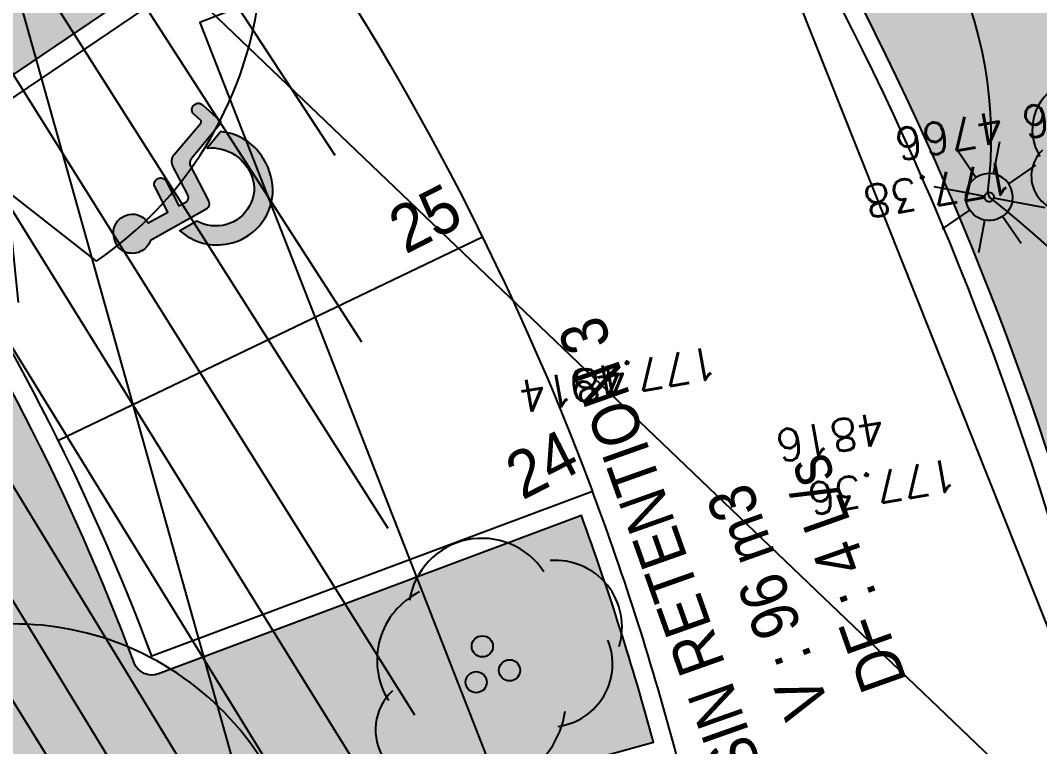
# Model space of a CAD drawing. Extents: x 0 to 613264, y -387505 to 675.
# Drawn here: x 543394 to 554227, y -268319 to -260599 of the extents above; entities that cross this region are included whole.
import ezdxf
from ezdxf.enums import TextEntityAlignment as Align
from ezdxf.lldxf.tags import DXFTag

# ---------------------------------------------------------------- set-up
doc = ezdxf.new("R2010")
doc.units = 0
for name, color, linetype, plot in [('Fond topo - N', 252, 'Continuous', False), ('Fond topo - NCACHE', 252, 'Continuous', False), ('Fond topo - ZCACHE', 252, 'Continuous', False)]:
    doc.layers.add(name, color=color, linetype=linetype, plot=plot)
doc.layers.add('Fond topo - P', color=252, linetype='Continuous', lineweight=50)
doc.layers.add('Fond topo - VOI', color=252, linetype='Continuous', lineweight=25)
for name, color, linetype in [('Fond topo - Z_500', 252, 'Continuous'), ('prlm-VRD', 2, 'Continuous'), ('SA - arbre', 252, 'Continuous'), ('SA - arbuste', 252, 'Continuous'), ('SA - bordure', 252, 'Continuous'), ('SA - bât D', 252, 'Continuous'), ('SA - CAB-réso', 252, 'Continuous'), ('SA - couvre sol', 252, 'Continuous'), ('SA - ECL-réso', 252, 'Eclairage public'), ('SA - enrobé', 252, 'Continuous'), ('SA - EP-réso', 252, 'EP'), ('SA - EU-réso', 252, 'EU'), ('SA - EVMV', 252, 'Continuous'), ('SA - limite revêtement', 252, 'Continuous'), ('SA - marquage au sol', 252, 'Continuous')]:
    doc.layers.add(name, color=color, linetype=linetype)
doc.styles.add('Arial', font='arial.ttf')
doc.styles.add('Lignes', font='arial.ttf', dxfattribs={"height": 0.35})
doc.styles.add('SIMPLEX', font='simplex_.ttf', dxfattribs={"height": 1.25})
tags = doc.linetypes.add('Eclairage public', pattern='A,5,-0.25,["ECL",Lignes,S=1,R=0,X=0,Y=-0.18],-1.25', length=6.5).pattern_tags.tags
tags[15:16] = [DXFTag(74, 4), DXFTag(75, 0), DXFTag(340, '0'), DXFTag(46, 0.0), DXFTag(50, 0.0), DXFTag(44, 0.0), DXFTag(45, 0.0)]
tags[4:5] = [DXFTag(74, 4), DXFTag(75, 0), DXFTag(340, '0'), DXFTag(46, 0.0), DXFTag(50, 0.0), DXFTag(44, 0.0), DXFTag(45, 0.0)]
tags = doc.linetypes.add('EP', pattern='A,5,-0.25,["EP",Lignes,S=1,R=0,X=0,Y=-0.18],-1.25', length=6.5).pattern_tags.tags
tags[15:16] = [DXFTag(74, 4), DXFTag(75, 0), DXFTag(340, '0'), DXFTag(46, 0.0), DXFTag(50, 0.0), DXFTag(44, 0.0), DXFTag(45, 0.0)]
tags[4:5] = [DXFTag(74, 4), DXFTag(75, 0), DXFTag(340, '0'), DXFTag(46, 0.0), DXFTag(50, 0.0), DXFTag(44, 0.0), DXFTag(45, 0.0)]
tags = doc.linetypes.add('EU', pattern='A,5,-0.25,["EU",Lignes,S=1,R=0,X=0,Y=-0.18],-1.25', length=6.5).pattern_tags.tags
tags[15:16] = [DXFTag(74, 4), DXFTag(75, 0), DXFTag(340, '0'), DXFTag(46, 0.0), DXFTag(50, 0.0), DXFTag(44, 0.0), DXFTag(45, 0.0)]
tags[4:5] = [DXFTag(74, 4), DXFTag(75, 0), DXFTag(340, '0'), DXFTag(46, 0.0), DXFTag(50, 0.0), DXFTag(44, 0.0), DXFTag(45, 0.0)]
pattern_1 = [(349.2763985886067, (-277130161.1279894, -473864756.7787022), (22.32856350872324, 117.9043497231417), [37.5000005625, -202.5000030375]), (79.27639858860677, (-277130147.3110734, -473864759.3953308), (-235.8086994462835, 44.65712701744649), [15.000000225, -105.000001575]), (79.27639858860677, (-277130138.0997961, -473864761.1397498), (-235.8086994462835, 44.65712701744649), [15.000000225, -105.000001575]), (79.27639858860677, (-277130142.7054347, -473864760.2675403), (-235.8086994462835, 44.65712701744649), [18.75000028125, -101.25000151875]), (112.9664661186067, (-277130151.916716, -473864758.5231205), (-191.1515722884832, 280.4658259369293), [12.00000018, -420.7461593111922]), (45.58633105860677, (-277130133.4941673, -473864762.0119574), (22.32856353476547, 117.9043498154048), [12.00000018, -420.7461593111923]), (45.58633105860677, (-277130124.2828801, -473864763.7563783), (22.32856353476547, 117.9043498154048), [26.00000039, -406.6661590999923]), (112.9664661186067, (-277130161.1279894, -473864756.7787022), (-191.1515722884832, 280.4658259369293), [26.00000039, -406.6661590999922]), (349.2763985886067, (-277130073.3609553, -473864750.4999832), (22.32856350872324, 117.9043497231417), [44.42455106636825, -195.5754525336318]), (349.2763985886067, (-277130085.1249766, -473864728.4255323), (22.32856350872324, 117.9043497231417), [82.81008944215131, -56.09585564143782, 43.07431864611476, -58.01973967029608]), (349.2763985886067, (-277130096.7337571, -473864706.3804808), (22.32856350872324, 117.9043497231417), [119.4799495921992, -46.28746189431191, 29.47870124218051, -44.75389087130835]), (349.2763985886067, (-277130108.4191755, -473864684.3209158), (22.32856350872324, 117.9043497231417), [100.4611429069171, -139.5388606930829]), (349.2763985886067, (-277130104.5097786, -473864665.2146754), (22.32856350872324, 117.9043497231417), [65.56973938354608, -174.4302642164539])]

# ---------------------------------------------------------------- blocks, each defined once
blk = doc.blocks.new('Candélabre', base_point=(-13.42592592600001, -9.391534390999993))
for points in [[(-13.67592592600001, -9.391534390999993, -1), (-13.17592592600001, -9.391534390999993), (-13.37592592600001, -9.391534390999993, 1), (-13.475925926, -9.391534390999993)], [(-13.67592592600001, -9.391534390999993, -1), (-13.17592592600001, -9.391534390999993), (-13.37592592600001, -9.391534390999993, 1), (-13.475925926, -9.391534390999993)], [(-13.67592592600001, -9.391534390999993), (-13.475925926, -9.391534390999993, 1), (-13.37592592600001, -9.391534390999993), (-13.17592592600001, -9.391534390999993, -1)], [(-13.67592592600001, -9.391534390999993), (-13.475925926, -9.391534390999993, 1), (-13.37592592600001, -9.391534390999993), (-13.17592592600001, -9.391534390999993, -1)]]:
    blk.add_hatch(color=250).paths.add_polyline_path(points)
at = {"linetype": 'Continuous', "flags": 128}
for points in [[(-13.42592592600001, -9.141534390999993), (-13.42592592600001, -8.791534391999988)], [(-13.60270262100001, -9.214757695999992), (-13.850189994, -8.967270322999994)], [(-13.24914923200001, -9.214757696999996), (-13.001661857, -8.96727032199999)], [(-14.02592592600001, -9.391534390999993), (-13.67592592600001, -9.391534390999993)], [(-13.17592592600001, -9.391534390999993), (-12.825925927, -9.391534390999993)], [(-13.85018999600001, -9.815798461), (-13.60270262200001, -9.568311086999998)], [(-13.42592592600001, -9.991534390999988), (-13.42592592600001, -9.641534390999993)], [(-13.00166185800001, -9.815798458999993), (-13.249149231, -9.568311085999994)]]:
    blk.add_lwpolyline(points, dxfattribs=at)
for points in [[(-13.67592592600001, -9.391534390999993), (-13.475925926, -9.391534390999993, -1), (-13.37592592600001, -9.391534390999993), (-13.17592592600001, -9.391534390999993, 1)], [(-13.67592592600001, -9.391534390999993), (-13.475925926, -9.391534390999993, 1), (-13.37592592600001, -9.391534390999993), (-13.17592592600001, -9.391534390999993, -1)]]:
    blk.add_lwpolyline(points, format="xyb", close=True, dxfattribs=at)
blk = doc.blocks.new('Sigle handicapé 0.25x0.30', base_point=(-18.47547557799999, -10.22615519200001))
for points in [[(-18.443091989, -10.149878586), (-18.441148644, -10.14983346700001), (-18.439225973, -10.15011976300001), (-18.437380083, -10.150729119), (-18.435664838, -10.151643756), (-18.43413028999999, -10.15283698200001), (-18.43282121799999, -10.15427397900001), (-18.43177582399999, -10.155912813), (-18.43102461199999, -10.15770566100001), (-18.430589503, -10.159600208), (-18.430483194, -10.161541168), (-18.430708788, -10.163471902), (-18.43125970099999, -10.16533606900001), (-18.432119857, -10.167079273), (-18.433264156, -10.16865064300001), (-18.434659207, -10.170004327), (-18.4362643, -10.171100823), (-18.438032597, -10.171908133), (-18.43991249899999, -10.17240270000001), (-18.44184914699999, -10.172570092), (-18.443786029, -10.172405424), (-18.490113219, -10.172405424), (-18.490113218, -10.18524517), (-18.490150943, -10.18604261200001), (-18.4901197, -10.18684033400001), (-18.490019724, -10.187632382), (-18.48985176, -10.18841284700001), (-18.489617062, -10.189175902), (-18.489317382, -10.189915853), (-18.488954955, -10.190627178), (-18.488532488, -10.19130456800001), (-18.488053132, -10.19194296800001), (-18.487520465, -10.192537613), (-18.48693846299999, -10.19308406500001), (-18.48631146899999, -10.193578247), (-18.485644163, -10.194016469), (-18.484941525, -10.194395461), (-18.484208797, -10.194712396), (-18.48345145, -10.194964907), (-18.482675136, -10.19515111), (-18.48188564699999, -10.195269615), (-18.48108887599999, -10.19531953900001), (-18.480290769, -10.195300508), (-18.42284319, -10.195164053), (-18.421700724, -10.19519628100001), (-18.420562364, -10.195298271), (-18.419432365, -10.19546964200001), (-18.41831495099999, -10.19570975400001), (-18.41721430099999, -10.196017708), (-18.41613453, -10.19639235400001), (-18.415079673, -10.19683229100001), (-18.414053676, -10.197335874), (-18.413060373, -10.19790122000001), (-18.412103479, -10.198526215), (-18.41118656999999, -10.199208524), (-18.410313076, -10.199945595), (-18.40948626, -10.20073467200001), (-18.408709216, -10.201572805), (-18.407984847, -10.20245686200001), (-18.407315862, -10.203383536), (-18.406704762, -10.20434936400001), (-18.40615383199999, -10.20535073400001), (-18.405665131, -10.206383903), (-18.40524048699999, -10.20744500800001), (-18.37754011099999, -10.273216346), (-18.37743287, -10.27345080000001), (-18.37731159, -10.273678309), (-18.377176719, -10.273898034), (-18.37702875499999, -10.27410916300001), (-18.37686824199999, -10.274310918), (-18.37669577499999, -10.27450255400001), (-18.376511989, -10.27468336300001), (-18.37631756299999, -10.274852678), (-18.37611321399999, -10.27500987400001), (-18.375899697, -10.275154372), (-18.37567779899999, -10.27528563700001), (-18.37544834, -10.27540318600001), (-18.375212166, -10.275506584), (-18.374970149, -10.27559544900001), (-18.37472318299999, -10.275669455), (-18.374472179, -10.275728328), (-18.37421806299999, -10.27577184900001), (-18.373961773, -10.27579986000001), (-18.373704255, -10.27581225600001), (-18.373446459, -10.27580899200001), (-18.357754127, -10.26980497000001), (-18.356908813, -10.269521115), (-18.35604289399999, -10.269308243), (-18.35516232, -10.26916781700001), (-18.354273141, -10.26910080100001), (-18.353381467, -10.269107656), (-18.35249342299999, -10.269188336), (-18.351615113, -10.26934228500001), (-18.350752569, -10.26956844600001), (-18.349911719, -10.26986526500001), (-18.34909833999999, -10.27023070200001), (-18.34831802, -10.270662247), (-18.347576121, -10.27115693500001), (-18.34687774099999, -10.27171136700001), (-18.34622767699999, -10.272321733), (-18.345630396, -10.27298384000001), (-18.345090002, -10.273693139), (-18.344610207, -10.274444755), (-18.34419431, -10.27523352600001), (-18.343845166, -10.276054031), (-18.343565175, -10.27690063300001), (-18.343449736, -10.277327618), (-18.34334620799999, -10.277757647), (-18.343254671, -10.27819038700001), (-18.34317519499999, -10.278625503), (-18.343107842, -10.27906266000001), (-18.34305266399999, -10.27950152000001), (-18.343009703, -10.279941744), (-18.342978993, -10.28038299100001), (-18.34296055799999, -10.28082492200001), (-18.342954411, -10.281267195), (-18.34296055799999, -10.281709467), (-18.342978993, -10.28215139800001), (-18.343009703, -10.28259264500001), (-18.343052663, -10.28303286900001), (-18.343107842, -10.283471729), (-18.343175194, -10.28390888600001), (-18.34325467, -10.284344003), (-18.34334620799999, -10.28477674200001), (-18.343449736, -10.28520677100001), (-18.343565175, -10.28563375600001), (-18.344242806, -10.28646005500001), (-18.344481745, -10.286744973), (-18.344726886, -10.28702457300001), (-18.344978111, -10.28729871900001), (-18.34523529999999, -10.287567278), (-18.34549832599999, -10.287830122), (-18.345767065, -10.288087124), (-18.346041385, -10.28833815900001), (-18.34632115499999, -10.288583105), (-18.346606239, -10.288821846), (-18.34689649999999, -10.289054265), (-18.347191798, -10.28928025100001), (-18.347491989, -10.289499694), (-18.34779692999999, -10.28971248800001), (-18.34810647299999, -10.28991853000001), (-18.34842046799999, -10.29011772200001), (-18.34873876299999, -10.29030996600001), (-18.34906120599999, -10.290495171), (-18.34938764, -10.29067324600001), (-18.349717909, -10.29084410600001), (-18.350051851, -10.29100766800001), (-18.387890921, -10.305671362), (-18.388175713, -10.30577204100001), (-18.38846601299999, -10.305855519), (-18.388760783, -10.305921497), (-18.38905897, -10.305969738), (-18.389359507, -10.306000072), (-18.38966131999999, -10.306012388), (-18.389963329, -10.306006643), (-18.390264455, -10.30598285800001), (-18.39056362099999, -10.305941117), (-18.39085975699999, -10.30588157000001), (-18.391151805, -10.30580443000001), (-18.39143872099999, -10.305709972), (-18.391719477, -10.305598535), (-18.391993072, -10.305470517), (-18.392258525, -10.305326374), (-18.392514889, -10.30516662400001), (-18.392761247, -10.304991837), (-18.392996717, -10.304802638), (-18.39322045799999, -10.30459970300001), (-18.39343167099999, -10.304383759), (-18.425418395, -10.23110920900001), (-18.425684779, -10.230531782), (-18.42597476299999, -10.229965838), (-18.42628785099999, -10.229412341), (-18.426623512, -10.22887223500001), (-18.42698117199999, -10.228346438), (-18.427360224, -10.227835848), (-18.427760021, -10.22734133200001), (-18.42817988299999, -10.22686373500001), (-18.428619093, -10.22640386900001), (-18.429076905, -10.225962517), (-18.42955253899999, -10.225540432), (-18.430045183, -10.225138332), (-18.430553999, -10.22475690200001), (-18.43107812099999, -10.22439679200001), (-18.431616656, -10.224058615), (-18.432168686, -10.22374294800001), (-18.43273326999999, -10.22345032700001), (-18.433309449, -10.223181252), (-18.433896239, -10.22293618), (-18.434492642, -10.22271553), (-18.50640605499999, -10.22316924200001), (-18.50734415099999, -10.223136209), (-18.508276277, -10.223025503), (-18.509196013, -10.22283788600001), (-18.510097025, -10.22257465200001), (-18.51097310699999, -10.222237612), (-18.511818224, -10.22182908900001), (-18.51262655599999, -10.221351896), (-18.51339253699999, -10.22080931900001), (-18.514110888, -10.220205097), (-18.51477666499999, -10.21954338900001), (-18.51538527899999, -10.218828754), (-18.51593254099999, -10.21806611400001), (-18.51641468, -10.21726072200001), (-18.516828376, -10.216418125), (-18.517170779, -10.215544126), (-18.517439532, -10.214644744), (-18.517632782, -10.21372617500001), (-18.5177492, -10.21279474500001), (-18.517787983, -10.21185687000001), (-18.51774886399999, -10.210919008), (-18.522616517, -10.09970416500001), (-18.524814959, -10.097115203), (-18.52674527599999, -10.09432061000001), (-18.52838836199999, -10.09134804600001), (-18.529727956, -10.08822693100001), (-18.53075079799999, -10.08498815600001), (-18.531446767, -10.081663776), (-18.531808972, -10.078286695), (-18.531833829, -10.07489033600001), (-18.531521093, -10.071508315), (-18.530873858, -10.06817410500001), (-18.52989853, -10.06492070600001), (-18.528604763, -10.061780317), (-18.527005362, -10.058784022), (-18.525116156, -10.055961475), (-18.522955844, -10.053340612), (-18.520545807, -10.050947373), (-18.51790989799999, -10.048805445), (-18.515074206, -10.046936027), (-18.512066798, -10.045357622), (-18.508917437, -10.04408585200001), (-18.50805578, -10.04393007600001), (-18.50719134199999, -10.04379055000001), (-18.506324431, -10.043667322), (-18.505455354, -10.04356043700001), (-18.504584419, -10.043469931), (-18.50371193499999, -10.043395836), (-18.50283821, -10.04333818000001), (-18.50196355399999, -10.043296983), (-18.501088278, -10.043272258), (-18.500212692, -10.04326401600001), (-18.49933710599999, -10.043272258), (-18.49846183, -10.043296983), (-18.497587174, -10.04333818000001), (-18.49671344899999, -10.043395836), (-18.49584096499999, -10.043469931), (-18.49497003, -10.04356043700001), (-18.49410095299999, -10.043667322), (-18.493234042, -10.04379055000001), (-18.492369604, -10.04393007600001), (-18.491507947, -10.04408585100001), (-18.486757852, -10.04508852500001), (-18.48220303999999, -10.046768535), (-18.477939543, -10.049090464), (-18.47405725399999, -10.052005353), (-18.470638026, -10.05545174800001), (-18.46775395, -10.059356983), (-18.46546583399999, -10.06363872), (-18.463821921, -10.06820668500001), (-18.46285687099999, -10.07296456600001), (-18.46259102999999, -10.077812048), (-18.463030004, -10.082646927), (-18.464164538, -10.087367265), (-18.46597071, -10.091873537), (-18.468410441, -10.096070735), (-18.47143229, -10.099870364), (-18.47497254499999, -10.103192314), (-18.478956563, -10.10596654300001), (-18.483300346, -10.108134562), (-18.487912309, -10.10965065800001), (-18.492695214, -10.11048286800001), (-18.491723812, -10.149878586)], [(-18.52814955899999, -10.303010461), (-18.52237737399999, -10.305800385), (-18.516389383, -10.30809075000001), (-18.51022873, -10.30986505200001), (-18.50393980099999, -10.311110509), (-18.49756790599999, -10.31181814700001), (-18.49115895399999, -10.311982868), (-18.48475912, -10.31160348500001), (-18.478414515, -10.310682732), (-18.47217085099999, -10.30922724200001), (-18.46607311099999, -10.30724750100001), (-18.46016522999999, -10.30475777400001), (-18.454489773, -10.301775999), (-18.44908763, -10.298323659), (-18.44399772399999, -10.29442562700001), (-18.439256725, -10.290109989), (-18.434898794, -10.28540783700001), (-18.430955327, -10.28035305100001), (-18.42745473599999, -10.274982049), (-18.42442224399999, -10.269333528), (-18.42187969799999, -10.263448185), (-18.406884967, -10.298394422), (-18.409740721, -10.30265889500001), (-18.412815131, -10.30676852400001), (-18.41609981999999, -10.31071210900001), (-18.419585836, -10.314478904), (-18.42326367899999, -10.31805864200001), (-18.427123325, -10.32144156700001), (-18.43115425599999, -10.32461845900001), (-18.43534548499999, -10.327580662), (-18.43968559099999, -10.330320101), (-18.444162746, -10.332829312), (-18.44876474699999, -10.335101455), (-18.453479053, -10.33713033800001), (-18.458292816, -10.33891043200001), (-18.46319291699999, -10.34043688600001), (-18.468166002, -10.341705539), (-18.473198516, -10.34271293500001), (-18.478276746, -10.34345632600001), (-18.483386851, -10.34393368900001), (-18.488514905, -10.34414372100001), (-18.493646932, -10.344085851), (-18.501546936, -10.34403281900001), (-18.509416224, -10.34333482700001), (-18.517202228, -10.34199653600001), (-18.524852937, -10.340026886), (-18.532317246, -10.337439034), (-18.53954529199999, -10.33425026800001), (-18.54648879099999, -10.330481887), (-18.553101362, -10.326159066), (-18.559338832, -10.32131068000001), (-18.565159535, -10.31596911700001), (-18.57052458899999, -10.31017005800001), (-18.57539815399999, -10.30395224200001), (-18.579747675, -10.297357203), (-18.583544098, -10.290428996), (-18.586762063, -10.283213902), (-18.58938007299999, -10.275760117), (-18.591380639, -10.268117434), (-18.592750399, -10.260336904), (-18.59348020299999, -10.252470503), (-18.593565174, -10.24457077800001), (-18.59326817399999, -10.23875270800001), (-18.59263092299999, -10.23296202100001), (-18.591655608, -10.22721859900001), (-18.590345578, -10.22154215900001), (-18.58870533099999, -10.215952192), (-18.586740498, -10.210467889), (-18.58445782499999, -10.20510808100001), (-18.581865149, -10.19989116800001), (-18.57897137299999, -10.194835063), (-18.57578643, -10.189957124), (-18.572321256, -10.1852741), (-18.568587749, -10.18080206800001), (-18.56459872599999, -10.176556383), (-18.56036788399999, -10.172551622), (-18.55590974699999, -10.16880153300001), (-18.55123962299999, -10.165318993), (-18.546373545, -10.162115959), (-18.54132822099999, -10.159203426), (-18.536120972, -10.15659139500001), (-18.530769677, -10.154288835), (-18.529071458, -10.188862199), (-18.534467411, -10.19290722800001), (-18.539439489, -10.19746321400001), (-18.54393950599999, -10.20248600400001), (-18.54792385, -10.20792692000001), (-18.55135390899999, -10.21373323200001), (-18.554196439, -10.21984867100001), (-18.556423894, -10.22621396800001), (-18.558014687, -10.23276743700001), (-18.5589534, -10.23944556400001), (-18.559230936, -10.24618363100001), (-18.558844605, -10.252916336), (-18.557798152, -10.25957843), (-18.556101718, -10.26610535), (-18.553771744, -10.27243384000001), (-18.55083081, -10.27850256900001), (-18.547307418, -10.284252724), (-18.543235714, -10.289628576), (-18.538655158, -10.294578028), (-18.53361014199999, -10.299053113)]]:
    blk.add_hatch(color=250).paths.add_polyline_path(points)
at = {"flags": 128}
blk.add_lwpolyline([(-18.441148644, -10.14983346700001), (-18.439225973, -10.15011976300001), (-18.437380083, -10.150729119), (-18.435664838, -10.151643756), (-18.43413028999999, -10.15283698200001), (-18.43282121799999, -10.15427397900001), (-18.43177582399999, -10.155912813), (-18.43102461199999, -10.15770566100001), (-18.430589503, -10.159600208), (-18.430483194, -10.161541168), (-18.430708788, -10.163471902), (-18.43125970099999, -10.16533606900001), (-18.432119857, -10.167079273), (-18.433264156, -10.16865064300001), (-18.434659207, -10.170004327), (-18.4362643, -10.171100823), (-18.438032597, -10.171908133), (-18.43991249899999, -10.17240270000001), (-18.44184914699999, -10.172570092), (-18.443786029, -10.172405424), (-18.490113219, -10.172405424), (-18.490113218, -10.18524517), (-18.490150943, -10.18604261200001), (-18.4901197, -10.18684033400001), (-18.490019724, -10.187632382), (-18.48985176, -10.18841284700001), (-18.489617062, -10.189175902), (-18.489317382, -10.189915853), (-18.488954955, -10.190627178), (-18.488532488, -10.19130456800001), (-18.488053132, -10.19194296800001), (-18.487520465, -10.192537613), (-18.48693846299999, -10.19308406500001), (-18.48631146899999, -10.193578247), (-18.485644163, -10.194016469), (-18.484941525, -10.194395461), (-18.484208797, -10.194712396), (-18.48345145, -10.194964907), (-18.482675136, -10.19515111), (-18.48188564699999, -10.195269615), (-18.48108887599999, -10.19531953900001), (-18.480290769, -10.195300508), (-18.42284319, -10.195164053), (-18.421700724, -10.19519628100001), (-18.420562364, -10.195298271), (-18.419432365, -10.19546964200001), (-18.41831495099999, -10.19570975400001), (-18.41721430099999, -10.196017708), (-18.41613453, -10.19639235400001), (-18.415079673, -10.19683229100001), (-18.414053676, -10.197335874), (-18.413060373, -10.19790122000001), (-18.412103479, -10.198526215), (-18.41118656999999, -10.199208524), (-18.410313076, -10.199945595), (-18.40948626, -10.20073467200001), (-18.408709216, -10.201572805), (-18.407984847, -10.20245686200001), (-18.407315862, -10.203383536), (-18.406704762, -10.20434936400001), (-18.40615383199999, -10.20535073400001), (-18.405665131, -10.206383903), (-18.40524048699999, -10.20744500800001), (-18.37754011099999, -10.273216346), (-18.37743287, -10.27345080000001), (-18.37731159, -10.273678309), (-18.377176719, -10.273898034), (-18.37702875499999, -10.27410916300001), (-18.37686824199999, -10.274310918), (-18.37669577499999, -10.27450255400001), (-18.376511989, -10.27468336300001), (-18.37631756299999, -10.274852678), (-18.37611321399999, -10.27500987400001), (-18.375899697, -10.275154372), (-18.37567779899999, -10.27528563700001), (-18.37544834, -10.27540318600001), (-18.375212166, -10.275506584), (-18.374970149, -10.27559544900001), (-18.37472318299999, -10.275669455), (-18.374472179, -10.275728328), (-18.37421806299999, -10.27577184900001), (-18.373961773, -10.27579986000001), (-18.373704255, -10.27581225600001), (-18.373446459, -10.27580899200001), (-18.357754127, -10.26980497000001), (-18.356908813, -10.269521115), (-18.35604289399999, -10.269308243), (-18.35516232, -10.26916781700001), (-18.354273141, -10.26910080100001), (-18.353381467, -10.269107656), (-18.35249342299999, -10.269188336), (-18.351615113, -10.26934228500001), (-18.350752569, -10.26956844600001), (-18.349911719, -10.26986526500001), (-18.34909833999999, -10.27023070200001), (-18.34831802, -10.270662247), (-18.347576121, -10.27115693500001), (-18.34687774099999, -10.27171136700001), (-18.34622767699999, -10.272321733), (-18.345630396, -10.27298384000001), (-18.345090002, -10.273693139), (-18.344610207, -10.274444755), (-18.34419431, -10.27523352600001), (-18.343845166, -10.276054031), (-18.343565175, -10.27690063300001), (-18.343449736, -10.277327618), (-18.34334620799999, -10.277757647), (-18.343254671, -10.27819038700001), (-18.34317519499999, -10.278625503), (-18.343107842, -10.27906266000001), (-18.34305266399999, -10.27950152000001), (-18.343009703, -10.279941744), (-18.342978993, -10.28038299100001), (-18.34296055799999, -10.28082492200001), (-18.342954411, -10.281267195), (-18.34296055799999, -10.281709467), (-18.342978993, -10.28215139800001), (-18.343009703, -10.28259264500001), (-18.343052663, -10.28303286900001), (-18.343107842, -10.283471729), (-18.343175194, -10.28390888600001), (-18.34325467, -10.284344003), (-18.34334620799999, -10.28477674200001), (-18.343449736, -10.28520677100001), (-18.343565175, -10.28563375600001), (-18.344242806, -10.28646005500001), (-18.344481745, -10.286744973), (-18.344726886, -10.28702457300001), (-18.344978111, -10.28729871900001), (-18.34523529999999, -10.287567278), (-18.34549832599999, -10.287830122), (-18.345767065, -10.288087124), (-18.346041385, -10.28833815900001), (-18.34632115499999, -10.288583105), (-18.346606239, -10.288821846), (-18.34689649999999, -10.289054265), (-18.347191798, -10.28928025100001), (-18.347491989, -10.289499694), (-18.34779692999999, -10.28971248800001), (-18.34810647299999, -10.28991853000001), (-18.34842046799999, -10.29011772200001), (-18.34873876299999, -10.29030996600001), (-18.34906120599999, -10.290495171), (-18.34938764, -10.29067324600001), (-18.349717909, -10.29084410600001), (-18.350051851, -10.29100766800001), (-18.387890921, -10.305671362), (-18.388175713, -10.30577204100001), (-18.38846601299999, -10.305855519), (-18.388760783, -10.305921497), (-18.38905897, -10.305969738), (-18.389359507, -10.306000072), (-18.38966131999999, -10.306012388), (-18.389963329, -10.306006643), (-18.390264455, -10.30598285800001), (-18.39056362099999, -10.305941117), (-18.39085975699999, -10.30588157000001), (-18.391151805, -10.30580443000001), (-18.39143872099999, -10.305709972), (-18.391719477, -10.305598535), (-18.391993072, -10.305470517), (-18.392258525, -10.305326374), (-18.392514889, -10.30516662400001), (-18.392761247, -10.304991837), (-18.392996717, -10.304802638), (-18.39322045799999, -10.30459970300001), (-18.39343167099999, -10.304383759), (-18.425418395, -10.23110920900001), (-18.425684779, -10.230531782), (-18.42597476299999, -10.229965838), (-18.42628785099999, -10.229412341), (-18.426623512, -10.22887223500001), (-18.42698117199999, -10.228346438), (-18.427360224, -10.227835848), (-18.427760021, -10.22734133200001), (-18.42817988299999, -10.22686373500001), (-18.428619093, -10.22640386900001), (-18.429076905, -10.225962517), (-18.42955253899999, -10.225540432), (-18.430045183, -10.225138332), (-18.430553999, -10.22475690200001), (-18.43107812099999, -10.22439679200001), (-18.431616656, -10.224058615), (-18.432168686, -10.22374294800001), (-18.43273326999999, -10.22345032700001), (-18.433309449, -10.223181252), (-18.433896239, -10.22293618), (-18.434492642, -10.22271553), (-18.50640605499999, -10.22316924200001), (-18.50734415099999, -10.223136209), (-18.508276277, -10.223025503), (-18.509196013, -10.22283788600001), (-18.510097025, -10.22257465200001), (-18.51097310699999, -10.222237612), (-18.511818224, -10.22182908900001), (-18.51262655599999, -10.221351896), (-18.51339253699999, -10.22080931900001), (-18.514110888, -10.220205097), (-18.51477666499999, -10.21954338900001), (-18.51538527899999, -10.218828754), (-18.51593254099999, -10.21806611400001), (-18.51641468, -10.21726072200001), (-18.516828376, -10.216418125), (-18.517170779, -10.215544126), (-18.517439532, -10.214644744), (-18.517632782, -10.21372617500001), (-18.5177492, -10.21279474500001), (-18.517787983, -10.21185687000001), (-18.51774886399999, -10.210919008), (-18.522616517, -10.09970416500001), (-18.524814959, -10.097115203), (-18.52674527599999, -10.09432061000001), (-18.52838836199999, -10.09134804600001), (-18.529727956, -10.08822693100001), (-18.53075079799999, -10.08498815600001), (-18.531446767, -10.081663776), (-18.531808972, -10.078286695), (-18.531833829, -10.07489033600001), (-18.531521093, -10.071508315), (-18.530873858, -10.06817410500001), (-18.52989853, -10.06492070600001), (-18.528604763, -10.061780317), (-18.527005362, -10.058784022), (-18.525116156, -10.055961475), (-18.522955844, -10.053340612), (-18.520545807, -10.050947373), (-18.51790989799999, -10.048805445), (-18.515074206, -10.046936027), (-18.512066798, -10.045357622), (-18.508917437, -10.04408585200001), (-18.50805578, -10.04393007600001), (-18.50719134199999, -10.04379055000001), (-18.506324431, -10.043667322), (-18.505455354, -10.04356043700001), (-18.504584419, -10.043469931), (-18.50371193499999, -10.043395836), (-18.50283821, -10.04333818000001), (-18.50196355399999, -10.043296983), (-18.501088278, -10.043272258), (-18.500212692, -10.04326401600001), (-18.49933710599999, -10.043272258), (-18.49846183, -10.043296983), (-18.497587174, -10.04333818000001), (-18.49671344899999, -10.043395836), (-18.49584096499999, -10.043469931), (-18.49497003, -10.04356043700001), (-18.49410095299999, -10.043667322), (-18.493234042, -10.04379055000001), (-18.492369604, -10.04393007600001), (-18.491507947, -10.04408585100001), (-18.486757852, -10.04508852500001), (-18.48220303999999, -10.046768535), (-18.477939543, -10.049090464), (-18.47405725399999, -10.052005353), (-18.470638026, -10.05545174800001), (-18.46775395, -10.059356983), (-18.46546583399999, -10.06363872), (-18.463821921, -10.06820668500001), (-18.46285687099999, -10.07296456600001), (-18.46259102999999, -10.077812048), (-18.463030004, -10.082646927), (-18.464164538, -10.087367265), (-18.46597071, -10.091873537), (-18.468410441, -10.096070735), (-18.47143229, -10.099870364), (-18.47497254499999, -10.103192314), (-18.478956563, -10.10596654300001), (-18.483300346, -10.108134562), (-18.487912309, -10.10965065800001), (-18.492695214, -10.11048286800001), (-18.491723812, -10.149878586), (-18.443091989, -10.149878586)], close=True, dxfattribs=at)
at = {"elevation": 1e-09, "flags": 128}
blk.add_lwpolyline([(-18.53361014199999, -10.299053113), (-18.538655158, -10.294578028), (-18.543235714, -10.289628576), (-18.547307418, -10.284252724), (-18.55083081, -10.27850256900001), (-18.553771744, -10.27243384000001), (-18.556101718, -10.26610535), (-18.557798152, -10.25957843), (-18.558844605, -10.252916336), (-18.559230936, -10.24618363100001), (-18.5589534, -10.23944556400001), (-18.558014687, -10.23276743700001), (-18.556423894, -10.22621396800001), (-18.554196439, -10.21984867100001), (-18.55135390899999, -10.21373323200001), (-18.54792385, -10.20792692000001), (-18.54393950599999, -10.20248600400001), (-18.539439489, -10.19746321400001), (-18.534467411, -10.19290722800001), (-18.529071458, -10.188862199), (-18.530769677, -10.154288835), (-18.536120972, -10.15659139500001), (-18.54132822099999, -10.159203426), (-18.546373545, -10.162115959), (-18.55123962299999, -10.165318993), (-18.55590974699999, -10.16880153300001), (-18.56036788399999, -10.172551622), (-18.56459872599999, -10.176556383), (-18.568587749, -10.18080206800001), (-18.572321256, -10.1852741), (-18.57578643, -10.189957124), (-18.57897137299999, -10.194835063), (-18.581865149, -10.19989116800001), (-18.58445782499999, -10.20510808100001), (-18.586740498, -10.210467889), (-18.58870533099999, -10.215952192), (-18.590345578, -10.22154215900001), (-18.591655608, -10.22721859900001), (-18.59263092299999, -10.23296202100001), (-18.59326817399999, -10.23875270800001), (-18.593565174, -10.24457077800001), (-18.59348020299999, -10.252470503), (-18.592750399, -10.260336904), (-18.591380639, -10.268117434), (-18.58938007299999, -10.275760117), (-18.586762063, -10.283213902), (-18.583544098, -10.290428996), (-18.579747675, -10.297357203), (-18.57539815399999, -10.30395224200001), (-18.57052458899999, -10.31017005800001), (-18.565159535, -10.31596911700001), (-18.559338832, -10.32131068000001), (-18.553101362, -10.326159066), (-18.54648879099999, -10.330481887), (-18.53954529199999, -10.33425026800001), (-18.532317246, -10.337439034), (-18.524852937, -10.340026886), (-18.517202228, -10.34199653600001), (-18.509416224, -10.34333482700001), (-18.501546936, -10.34403281900001), (-18.493646932, -10.344085851), (-18.488514905, -10.34414372100001), (-18.483386851, -10.34393368900001), (-18.478276746, -10.34345632600001), (-18.473198516, -10.34271293500001), (-18.468166002, -10.341705539), (-18.46319291699999, -10.34043688600001), (-18.458292816, -10.33891043200001), (-18.453479053, -10.33713033800001), (-18.44876474699999, -10.335101455), (-18.444162746, -10.332829312), (-18.43968559099999, -10.330320101), (-18.43534548499999, -10.327580662), (-18.43115425599999, -10.32461845900001), (-18.427123325, -10.32144156700001), (-18.42326367899999, -10.31805864200001), (-18.419585836, -10.314478904), (-18.41609981999999, -10.31071210900001), (-18.412815131, -10.30676852400001), (-18.409740721, -10.30265889500001), (-18.406884967, -10.298394422), (-18.42187969799999, -10.263448185), (-18.42442224399999, -10.269333528), (-18.42745473599999, -10.274982049), (-18.430955327, -10.28035305100001), (-18.434898794, -10.28540783700001), (-18.439256725, -10.290109989), (-18.44399772399999, -10.29442562700001), (-18.44908763, -10.298323659), (-18.454489773, -10.301775999), (-18.46016522999999, -10.30475777400001), (-18.46607311099999, -10.30724750100001), (-18.47217085099999, -10.30922724200001), (-18.478414515, -10.310682732), (-18.48475912, -10.31160348500001), (-18.49115895399999, -10.311982868), (-18.49756790599999, -10.31181814700001), (-18.50393980099999, -10.311110509), (-18.51022873, -10.30986505200001), (-18.516389383, -10.30809075000001), (-18.52237737399999, -10.305800385), (-18.52814955899999, -10.303010461)], close=True, dxfattribs=at)
blk = doc.blocks.new('PTOPO')
at = {"layer": 'Fond topo - NCACHE', "style": 'SIMPLEX'}
blk.add_attdef('MAT', text='', height=0.34, dxfattribs=at).set_placement((0.09999999986030161, -0.09999999962747097), align=Align.TOP_LEFT)
at = {"layer": 'Fond topo - ZCACHE', "style": 'SIMPLEX'}
blk.add_attdef('ALT', (0.09999999986030161, 0.09999999962747097), '', height=0.34, dxfattribs=at)
blk = doc.blocks.new('A$C1F970F0F')
at = {"layer": 'SA - couvre sol'}
h = blk.add_hatch(dxfattribs=at)
h.set_pattern_fill('PELOUSE6', color=256, scale=20.0000003, angle=-10.72360141139323, style=0, pattern_type=2)
h.set_pattern_definition(pattern_1)
edge = h.paths.add_edge_path()
edge.add_line((7646.833733000393, 9004.239187634612), (7477.034909394343, 8929.894142197196))
edge.add_arc((7434.696929002223, 9026.329550800418), 105.3199535518038, 248.6552803840878, 293.7028870098457, ccw=False)
edge.add_line((7396.362750401272, 8928.233764092513), (7340.429076437112, 8871.198932294612))
edge.add_arc((7468.942843810095, 8745.1663500336), 180.0000005438222, 135.5584717013493, 219.3767829141741)
edge.add_arc((4686.176288028108, 6461.26392506193), 3419.999998216231, 12.585048785930383, 39.37678309475541, ccw=False)
edge.add_line((8024.006178657112, 7206.442835890936), (8219.509561664872, 7248.890723525209))
edge.add_arc((8223.753109693258, 7229.346100284074), 19.99999993767855, 12.249983647925774, 102.24998416524511, ccw=False)
edge.add_arc((4686.176201344639, 6461.263923183918), 3640.000084590873, -4.615344787991717, 12.24998357604062, ccw=False)
edge.add_arc((8294.437943437548, 6169.977445866316), 20.00000014751522, -94.6153446132571, -4.615344959063975, ccw=False)
edge.add_line((8292.82862597217, 6150.04229846682), (8093.418862683157, 6166.140179817832))
edge.add_arc((4686.175363890326, 6461.264035144361), 3420.000928369583, -9.235443775684189, -4.9504103777057935, ccw=False)
edge.add_line((8061.843408481891, 5912.381895936595), (8521.34448288443, 5951.967918737956))
edge.add_line((8521.34448288443, 5951.967918737956), (8610.609832601514, 4915.805915142612))
edge.add_line((8610.609832601513, 4915.805915142613), (8112.455023229381, 4872.889881516216))
edge.add_line((8112.455023229382, 4872.889881516216), (8135.919816270769, 4600.518498862564))
edge.add_line((8135.919816270769, 4600.518498862564), (8634.074625419682, 4643.434532436447))
edge.add_line((8634.074625419682, 4643.434532436448), (8744.797991940773, 3358.19512460702))
edge.add_line((8744.797991940773, 3358.195124607019), (8246.754370085053, 3315.288669890853))
edge.add_line((8246.754370085053, 3315.288669890853), (8265.505759157297, 3110.932708469081))
edge.add_line((8265.505759157297, 3110.932708469081), (8762.178919040502, 3156.443199355649))
edge.add_line((8762.178919040503, 3156.443199355648), (8787.07957847176, 2867.404761880945))
edge.add_line((8787.07957847176, 2867.404761880946), (8288.924769134286, 2824.48872843756))
edge.add_line((8288.924769134286, 2824.48872843756), (8303.969088563064, 2649.859355084878))
edge.add_line((8303.969088563066, 2649.859355084878), (8345.097518516532, 2658.459544537745))
edge.add_line((8345.097518516532, 2658.459544537744), (8336.330575091022, 2700.556345111646))
edge.add_line((8336.330575091022, 2700.556345111646), (9020.027266334513, 2842.897281088713))
edge.add_line((9020.027266334513, 2842.897281088713), (8947.20038422563, 3719.594510961972))
edge.add_line((8947.20038422563, 3719.594510961972), (8931.509215578299, 3908.486354448317))
edge.add_line((8931.509215578299, 3908.486354448317), (8875.194980365228, 4578.069331261042))
edge.add_line((8875.194980365228, 4578.069331261042), (8827.905410799856, 5026.715447751275))
edge.add_line((8827.905410799856, 5026.715447751276), (8772.223263227552, 5502.243613790299))
edge.add_arc((1776.092496253554, 4752.857531580154), 7036.151306560315, 6.113889428418106, 17.84258743998169)
edge.add_line((8473.81835812193, 6908.75490576587), (8366.257456928231, 7197.474337847268))
edge.add_line((8366.257456928231, 7197.474337847267), (7657.937547416321, 8986.453584762252))
edge.add_line((7657.937547416321, 8986.453584762254), (7654.260125354509, 8985.031741399463))
edge.add_line((7654.260125354508, 8985.031741399462), (7646.833733000392, 9004.23918763461))
h = blk.add_hatch(dxfattribs=at)
h.set_pattern_fill('PELOUSE6', color=256, scale=20.0000003, angle=-10.72360141139323, style=0, pattern_type=2)
h.set_pattern_definition(pattern_1)
edge = h.paths.add_edge_path()
edge.add_arc((4686.17633280365, 6461.263957909795), 2929.999943103911, 34.48608965995057, 42.89962862937583)
edge.add_arc((6700.681395940306, 8333.233251919955), 179.999999986126, 42.89962847510776, 139.7693510133963)
edge.add_arc((8036.110016895354, 7056.094568132154), 2027.519382076243, 136.5878893291629, 177.4536643126465)
edge.add_line((6010.592568096673, 7146.171807559098), (6018.948373371913, 7145.931843945988))
edge.add_line((6018.948373371913, 7145.931843945988), (6030.66105542983, 6828.889455646445))
edge.add_line((6030.661055429829, 6828.889455646445), (6086.545484387591, 6513.581804602189))
edge.add_line((6086.545484387591, 6513.581804602189), (6198.444306795145, 6127.414684863436))
edge.add_line((6198.444306795145, 6127.414684863435), (6298.474729685709, 5856.208511224729))
edge.add_line((6298.474729685709, 5856.20851122473), (6412.911502342192, 5600.584971789341))
edge.add_line((6412.911502342192, 5600.58497178934), (6430.976089253624, 5561.150698599641))
edge.add_line((6430.976089253624, 5561.150698599641), (6391.541816136887, 5543.086111698089))
edge.add_line((6391.541816136887, 5543.086111698089), (6373.477229225455, 5582.520384887787))
edge.add_line((6373.477229225455, 5582.520384887787), (6385.636062437989, 5588.090268212786))
edge.add_line((6385.636062437989, 5588.090268212785), (6270.263852773479, 5845.803342882811))
edge.add_line((6270.263852773479, 5845.803342882812), (6260.946051039006, 5842.366608122313))
edge.add_line((6260.946051039007, 5842.366608122313), (6247.104147932258, 5879.895286746139))
edge.add_line((6247.104147932258, 5879.895286746139), (6256.486317609877, 5883.355762637208))
edge.add_line((6256.486317609876, 5883.355762637208), (6193.646684101131, 6053.728895531077))
edge.add_line((6193.64668410113, 6053.728895531078), (6224.942961944316, 5457.232163833863))
edge.add_line((6224.942961944316, 5457.232163833862), (6349.299166892059, 5359.882025415485))
edge.add_line((6349.29916689206, 5359.882025415484), (6631.131740746965, 5067.486222945057))
edge.add_line((6631.131740746965, 5067.486222945058), (7007.85703846356, 4662.392471667164))
edge.add_arc((6266.884495562824, 4074.377509715027), 945.9396940674151, 15.593354854106678, 38.434526739372416, ccw=False)
edge.add_line((7178.007696354092, 4328.653772497254), (7183.460765751301, 4267.538145496965))
edge.add_line((7183.460765751301, 4267.538145496964), (7669.186119522447, 4309.38338142006))
edge.add_line((7669.186119522446, 4309.383381420061), (7572.789861443083, 5439.941213907456))
edge.add_line((7572.789861443084, 5439.941213907456), (7073.641136563043, 5396.939554527152))
edge.add_line((7073.641136563043, 5396.939554527152), (7049.790845618051, 5685.959026753412))
edge.add_line((7049.790845618052, 5685.959026753411), (7549.313860756474, 5728.992931432434))
edge.add_arc((8316.594495169884, 5740.649924566463), 767.3691793620403, 180.3057384606458, 180.870405297152, ccw=False)
edge.add_line((7549.236240977923, 5736.555152486859), (7069.119661158346, 5822.525488846271))
edge.add_arc((7072.644821027429, 5842.212368796683), 19.99999985711144, 176.038037171249, 259.8481260634846, ccw=False)
edge.add_arc((8504.663289780396, 5743.031176354228), 1455.448990157917, 169.2799127558144, 176.0380375514712, ccw=False)
edge.add_arc((4686.176394906122, 6461.263910698351), 2429.999890929686, -10.61202557555735, -2.87348500570751)
edge.add_arc((7133.095811341383, 6338.443570199892), 20.00000020604537, 90.1409179801426, 177.126514438636, ccw=False)
edge.add_line((7133.046621735704, 6358.44350999165), (7614.451910480803, 6359.627511750571))
edge.add_arc((4808.667676000008, 6462.331267599114), 2807.663304587354, -2.096335715599202, 3.063663128893586)
edge.add_line((7612.31817326701, 6612.388327016001), (7134.702083077234, 6568.527275144537))
edge.add_arc((7132.873113816116, 6588.443471704308), 20.00000034913729, 182.9755633723495, 275.24694149338035, ccw=False)
edge.add_arc((4686.176253983268, 6461.263919471268), 2430.000032833829, 2.975562460078157, 14.66949649561051)
edge.add_arc((7056.312932851384, 7081.709150914684), 20.00000017546606, 105.4364946998268, 194.6694959608697, ccw=False)
edge.add_line((7050.989529879269, 7100.987672291234), (7513.850932238078, 7228.798181061445))
edge.add_arc((4661.509376136225, 6453.410151785248), 2955.855028348035, 15.2079308550242, 20.10997397197326)
edge.add_line((7437.158970696407, 7469.701584797454), (6987.694531252516, 7301.450674901103))
edge.add_arc((6980.682960577042, 7320.181341844977), 20.00000018748722, 200.5227063343824, 290.522704699226, ccw=False)
edge.add_arc((4686.301945798502, 6461.319648332696), 2429.862781547547, 20.52251332408417, 34.12876932729812)
edge.add_arc((6713.483443369026, 7834.969993664992), 18.89001674430282, 120.96134875829961, 213.2758309628496, ccw=False)
edge.add_line((6703.765290681826, 7851.168457730977), (7101.268859919588, 8120.247909627737))
at = {"layer": 'SA - EVMV'}
h = blk.add_hatch(dxfattribs=at)
h.set_pattern_fill('_USER', color=256, scale=74.99999999999999, angle=-55.72360141139323, style=0, pattern_type=0)
h.set_pattern_definition([(304.2763985886068, (-277130161.1279894, -473864756.7787022), (61.97477650275113, 42.238928459823), [])])
h.paths.add_polyline_path([(6137.262643169798, 3161.503242351281), (5258.989506963931, 4651.014984356799), (5823.535050065982, 5411.828376675677), (6009.896409179055, 5810.580329425578), (6042.353956317322, 6037.937811191567), (5791.842057863324, 7412.226220178691), (5768.869517604411, 9187.383885517163), (6965.043931057882, 9781.279833201925), (7125.730307530321, 8202.475428701919), (7356.548247893039, 6578.483473019976), (7421.051285208732, 6215.102708379585), (8728.798868082513, 6201.995811803044), (8825.59209412568, 5455.189202343771), (8884.907463838514, 4910.231636065007), (8937.364138919358, 4349.844162727043), (8990.109761245629, 3720.436779551583), (8238.933497559277, 3575.005023445903)])
at = {"layer": 'Fond topo - VOI', "ltscale": 2, "flags": 128}
blk.add_lwpolyline([(5639.884015980822, 14282.76898646135), (6179.074060184528, 13730.4134533185, -0.005078430071305425), (6343.1483697738, 13545.11763264016, -0.01498965990198168), (6396.182976463164, 13480.14751606638, -0.008052881892180013), (6924.298623853121, 12768.62846445145, -0.02502080065405084), (7078.852120834868, 12528.76074308369, -0.01315237506544015), (7305.49723599993, 12109.95947007773, -0.01622344874307645), (7469.001968976629, 11760.20271195122, -0.0002441829907726637), (7504.611965031092, 11676.9913265394, -2.386900651964397e-05), (7868.449045659429, 10825.54154632405, -0.0004607339102045271), (8056.526262906224, 10384.2208908691, -0.0002713929879899899), (8374.720241644169, 9634.540919018482), (8900.918350322725, 8327.998671989055), (9181.050253584182, 7639.776394233361), (9227.846231822321, 7515.619963970066, -0.01912067303515585), (9430.073626438107, 6877.215983667462, -0.01912067306015491), (9582.936642438128, 6225.227902062202, -0.006135088442580186), (9621.373155263293, 6013.751243740732, -0.006135088374511259), (9654.60896875709, 5801.395117808072), (9743.87632691115, 5167.316416374032), (9926.38109093471, 3640.55347439608), (10105.54692394565, 2112.741898849393), (10117.19406944453, 2013.422494900099)], format="xyb", dxfattribs=at)
at = {"layer": 'SA - arbre', "ltscale": 3.900000095367432, "elevation": 9.999999999999998e-08, "flags": 128}
blk.add_lwpolyline([(6921.618763371605, 7740.22692690546), (6826.597547527192, 7814.962854765819), (6838.458420795773, 7696.432475467456)], dxfattribs=at)
at = {"layer": 'SA - arbre', "ltscale": 3.900000095367432}
blk.add_arc((6692.24411858516, 8074.928590994773), 405.7559995999999, 304.4232597303638, 352.1717179394186, dxfattribs=at)
at = {"layer": 'SA - arbre', "ltscale": 3}
blk.add_arc((6834.210613526231, 7042.434470034699), 312.1199996999999, 5.615758540538556, 100.9551486135385, dxfattribs=at)
at = {"layer": 'SA - arbuste', "ltscale": 1.5}
for centre in [(7331.845716787439, 7330.734433125675), (7360.785182206119, 7305.272695300971), (7325.330826771384, 7292.694778357243)]:
    blk.add_circle(centre, 11.25, dxfattribs=at)
at = {"layer": 'SA - arbuste', "ltscale": 0.800000011920929}
for centre, radius, start, end in [((7970.358127670946, 7879.963049498064), 53.97568, 116.324862448247, 211.8320555073776), ((7953.254020112969, 7830.730080936804), 37.90984, 133.2696683756754, 293.7521367712873), ((7331.635908854695, 7367.476045084502), 78.14003999999998, 32.9049445848495, 171.1222224813845), ((7409.647213939169, 7351.404220895656), 70.73939999999999, 342.9842595967367, 94.63470456241697), ((7300.891472285835, 7316.014267781235), 80.96351999999999, 116.3248626102021, 211.8320555073776), ((7403.397493393712, 7312.023539892684), 66.89375999999999, 277.8831337175755, 22.28760140524623), ((7275.235310971743, 7242.164814935012), 56.86476, 133.2696686281367, 293.7521367921132), ((7318.793822411142, 7278.519554142436), 102.61344, 251.0377366399764, 350.7437826127198)]:
    blk.add_arc(centre, radius, start, end, dxfattribs=at)
at = {"layer": 'SA - bordure', "elevation": 9.999999999999998e-08, "flags": 128}
for points in [[(7377.912303133283, 8937.40151477274), (7326.935044620447, 8885.998822022075, 0.3845585408183712), (7314.344701010286, 8618.282882064921, -0.1189188540116698), (8008.762250838065, 7182.667072578358), (8223.753109561545, 7229.346100214229, -0.07372200130540935), (8294.437943580353, 6169.977445744485), (8075.151323516688, 6187.679939009729, -0.02205204452703436), (8037.882685746923, 5890.243598312279), (8503.13493187769, 5930.325084689469), (8588.966998930831, 4934.01546626738), (8090.812189541371, 4891.099432549477), (8117.710265218964, 4578.875665201762), (8615.865074373425, 4621.791698679806), (8723.15515827564, 3376.404675635948), (8225.000348897962, 3333.488642105389), (8247.416687791472, 3089.191408542678), (8743.978728049058, 3134.691717514314), (8765.436744783749, 2885.614312914206), (8267.281935446275, 2842.698279470821), (8284.250231979246, 2645.736029715545)], [(7392.113082992906, 8923.318267660961), (7341.13582448007, 8871.915574910294, 0.3845585402556451), (7329.804515241603, 8630.971228842569, -0.1174364388792178), (8024.006177272055, 7206.44283558451), (8219.509561664872, 7248.890723525209, -0.414213566390127), (8243.29773292261, 7233.589648125115, -0.07372200136814289), (8314.373090861136, 6168.368128277893, -0.4142135693190591), (8292.82862597217, 6150.04229846682), (8093.418862683158, 6166.140179817832, -0.01869916432319161), (8061.843408481891, 5912.381895936595), (8521.34448288443, 5951.967918737956), (8610.609832601513, 4915.805915142613), (8112.455023229382, 4872.889881516216), (8135.919816270769, 4600.518498862564), (8634.074625419682, 4643.434532436448), (8744.797991940773, 3358.195124607019), (8246.754370085053, 3315.288669890853), (8265.505759157297, 3110.932708469081), (8762.178919040503, 3156.443199355648), (8787.07957847176, 2867.404761880946), (8288.924769134286, 2824.48872843756), (8304.176424340489, 2647.452670983562)], [(7538.311832372427, 7214.804121296649, 0.02476009810036266), (7448.94962701597, 7495.470609850445), (6980.682960525053, 7320.181341570459, 0.05928958460944116), (6715.044223976334, 7834.652031656822), (7129.292994216798, 8114.885499401262, 0.03793102981102866), (6847.190858420812, 8469.376475711182, 0.448929176355109), (6548.359163801135, 8462.840109695195, 0.1802867996624689), (5990.566606092258, 7146.026651659193)], [(7050.989529879269, 7100.987672291234), (7513.850932238078, 7228.798181061446, 0.02139245977515587), (7437.158970696407, 7469.701584797454), (6987.694531252517, 7301.450674901103, -0.414213559319059), (6961.952293898334, 7313.169770692741, 0.05928958515797771), (6698.482036738202, 7823.440700306689, -0.4143014340460295), (6703.837862160664, 7851.217581934368), (7101.439003088359, 8120.189162500496, 0.03624201714342074), (6832.535076851582, 8455.767356556842, 0.4497716766601062), (6563.260279393329, 8449.48916243595, 0.1803551462315874), (6010.547304919031, 7145.148202407152)]]:
    blk.add_lwpolyline(points, format="xyb", dxfattribs=at)
at = {"layer": 'SA - CAB-réso', "elevation": 9.999999999999998e-08, "flags": 128}
blk.add_lwpolyline([(9014.566115532376, 5048.241415424802), (8935.120619844252, 5117.710327440671, 0.09087497859259484), (7884.217388677309, 8639.080483669284), (7390.957962306487, 8489.118687360493), (6744.657857395806, 8309.685335149781), (5510.16022878775, 8004.412141119001, -0.2977231239250334), (5322.276951186663, 8053.934497477404), (4664.375473358868, 8848.007762671477), (4607.934646767239, 8916.130654775085, -0.05564552141704502), (4601.847878495041, 8925.4066386004, -0.366069999527649), (4649.300719062125, 9125.990703585443, -0.04315299786015206), (4656.642997819594, 9130.496374459515), (5002.349724613518, 9303.567502575448)], format="xyb", dxfattribs=at)
at = {"layer": 'SA - ECL-réso', "ltscale": 0.75, "elevation": 9.999999999999998e-08, "flags": 128}
blk.add_lwpolyline([(6079.62296544096, 7441.030052417758, -0.3688612105616934), (6913.385655810405, 8301.411355391892, -0.2546205328853831), (7642.34312649104, 8261.403504809092, -0.3073365536668565), (7868.785195376819, 7813.239566180241), (7870.647024769974, 7808.418928214736, -0.2495718796976199), (8349.543965804514, 6710.082718887611), (8349.52215911393, 6706.768986087925, -0.2136977009206384), (8597.694043863183, 5436.308932903066, -0.1946918286475566), (8695.712197281699, 4241.317790546431, -0.1897251175918905), (8808.86411701403, 3013.531902418893)], format="xyb", dxfattribs=at)
at = {"layer": 'SA - enrobé'}
blk.add_lwpolyline([(4688.35858653882, 6461.895392988572), (6700.681395911883, 8333.233252020125), (8036.110024208943, 7056.094562955612)], dxfattribs=at)
at = {"layer": 'SA - EP-réso', "linetype": 'ByBlock', "elevation": 9.999999999999998e-08, "flags": 128}
blk.add_lwpolyline([(7613.636938190242, 6503.523661195764), (8181.174002113625, 6727.512981746641), (7590.375013237002, 8212.166070602638), (7031.497472177602, 7993.86377077918)], close=True, dxfattribs=at)
at = {"layer": 'SA - EU-réso', "ltscale": 0.75, "elevation": 9.999999999999998e-08, "flags": 128}
blk.add_lwpolyline([(6727.763208986407, 8417.020677996366), (7862.330741037192, 4370.375687025537)], dxfattribs=at)
at = {"layer": 'SA - limite revêtement', "elevation": 9.999999999999998e-08, "flags": 128}
blk.add_lwpolyline([(7129.18299569923, 8114.811087045062, -0.05927682933817924), (7448.94962701597, 7495.470609850445)], format="xyb", dxfattribs=at)
at = {"layer": 'SA - marquage au sol', "elevation": 9.999999999999998e-08, "flags": 128}
blk.add_lwpolyline([(7332.13668004737, 7765.638715163712), (6881.206894079378, 7549.53807731618)], dxfattribs=at)
at = {"layer": 'Fond topo - P', "ltscale": 2}
ref = blk.add_blockref('PTOPO', (8068.98201355978, 7943.115181745586), dxfattribs=dict(at, xscale=99.99999999999994, yscale=99.99999999999994, zscale=99.99999999999994, rotation=190.0656205306617))
ref.add_attrib('MAT', '4767', dxfattribs={"layer": 'Fond topo - N', "color": 0, "ltscale": 2, "height": 33.99999999999999, "rotation": 190.0656204987762, "style": 'SIMPLEX'}).set_placement((8057.388171693221, 7951.213504312934), align=Align.TOP_LEFT)
ref.add_attrib('ALT', '177.16', (8060.883690836629, 7931.521339932231), dxfattribs={"layer": 'Fond topo - Z_500', "color": 0, "ltscale": 2, "height": 33.99999999999999, "rotation": 190.0656204987762, "style": 'SIMPLEX'})
ref = blk.add_blockref('PTOPO', (7900.530183957274, 7858.924760897198), dxfattribs=dict(at, xscale=99.99999999999994, yscale=99.99999999999994, zscale=99.99999999999994, rotation=190.0656205306617))
ref.add_attrib('MAT', '4766', dxfattribs={"layer": 'Fond topo - N', "color": 0, "ltscale": 2, "height": 33.99999999999999, "rotation": 190.0656204987762, "style": 'SIMPLEX'}).set_placement((7888.936342125375, 7867.023083647557), align=Align.TOP_LEFT)
ref.add_attrib('ALT', '177.38', (7892.431861234123, 7847.330919083844), dxfattribs={"layer": 'Fond topo - Z_500', "color": 0, "ltscale": 2, "height": 33.99999999999999, "rotation": 190.0656204987762, "style": 'SIMPLEX'})
ref = blk.add_blockref('PTOPO', (7500.808477079206, 7590.97938677279), dxfattribs=dict(at, xscale=99.99999999999994, yscale=99.99999999999994, zscale=99.99999999999994, rotation=190.0656205306617))
ref.add_attrib('MAT', '4814', dxfattribs={"layer": 'Fond topo - N', "color": 0, "ltscale": 2, "height": 33.99999999999999, "rotation": 190.0656204987762, "style": 'SIMPLEX'}).set_placement((7489.214635212647, 7599.077709340138), align=Align.TOP_LEFT)
ref.add_attrib('ALT', '177.49', (7578.606698719512, 7650.292811715732), dxfattribs={"layer": 'Fond topo - Z_500', "color": 0, "ltscale": 2, "height": 33.99999999999999, "rotation": 190.0656204987762, "style": 'SIMPLEX'})
ref = blk.add_blockref('PTOPO', (7773.936349640529, 7538.540532201953), dxfattribs=dict(at, xscale=99.99999999999994, yscale=99.99999999999994, zscale=99.99999999999994, rotation=190.0656205306617))
ref.add_attrib('MAT', '4816', dxfattribs={"layer": 'Fond topo - N', "color": 0, "ltscale": 2, "height": 33.99999999999999, "rotation": 190.0656204987762, "style": 'SIMPLEX'}).set_placement((7762.34250780863, 7546.638854952314), align=Align.TOP_LEFT)
ref.add_attrib('ALT', '177.36', (7833.148037812203, 7531.23895626181), dxfattribs={"layer": 'Fond topo - Z_500', "color": 0, "ltscale": 2, "height": 33.99999999999999, "rotation": 190.0656204987762, "style": 'SIMPLEX'})
at = {"layer": 'SA - bât D', "ltscale": 6, "xscale": 599.9999999999997, "yscale": 599.9999999999997, "zscale": 99.99999999999997, "rotation": 116.9059031177024}
blk.add_blockref('Sigle handicapé 0.25x0.30', (7033.909863857663, 7821.583389192922), dxfattribs=at)
at = {"layer": 'SA - ECL-réso', "linetype": 'ByBlock', "xscale": 99.99999999999999, "yscale": 99.99999999999999, "zscale": 99.99999999999999, "rotation": 349.2763985886067}
blk.add_blockref('Candélabre', (7870.647024769974, 7808.418928214736), dxfattribs=at)
at = {"layer": 'SA - bât D', "style": 'Arial', "width": 0.9273999929428101}
for s, p in [('25', (7250.162491511499, 7747.199249780791)), ('24', (7374.383758874491, 7485.716892344625))]:
    blk.add_text(s, height=49.99999999999999, rotation=27.02773871768589, dxfattribs=at).set_placement(p)
at = {"layer": 'SA - EP-réso', "style": 'Arial', "width": 0.8575000166893005}
for s, p in [('BASSIN RETENTION 3', (7669.372677286357, 7088.983506163457)), ('DF : 4 L/s', (7783.638789705933, 7294.086517112934)), ('V : 96 m3', (7701.572286176371, 7265.53760808499))]:
    blk.add_text(s, height=49.99999999999999, rotation=109.4898686062937, dxfattribs=at).set_placement(p)

msp = doc.modelspace()

# ---------------------------------------------------------------- block references
at = {"layer": 'prlm-VRD', "xscale": 9.999999999999998, "yscale": 9.999999999999998, "zscale": 9.999999999999998}
msp.add_blockref('A$C1F970F0F', (474984.9359816406, -340561.1028248291, -9.999999999999997e-07), dxfattribs=at)

doc.saveas('drawing.dxf')
